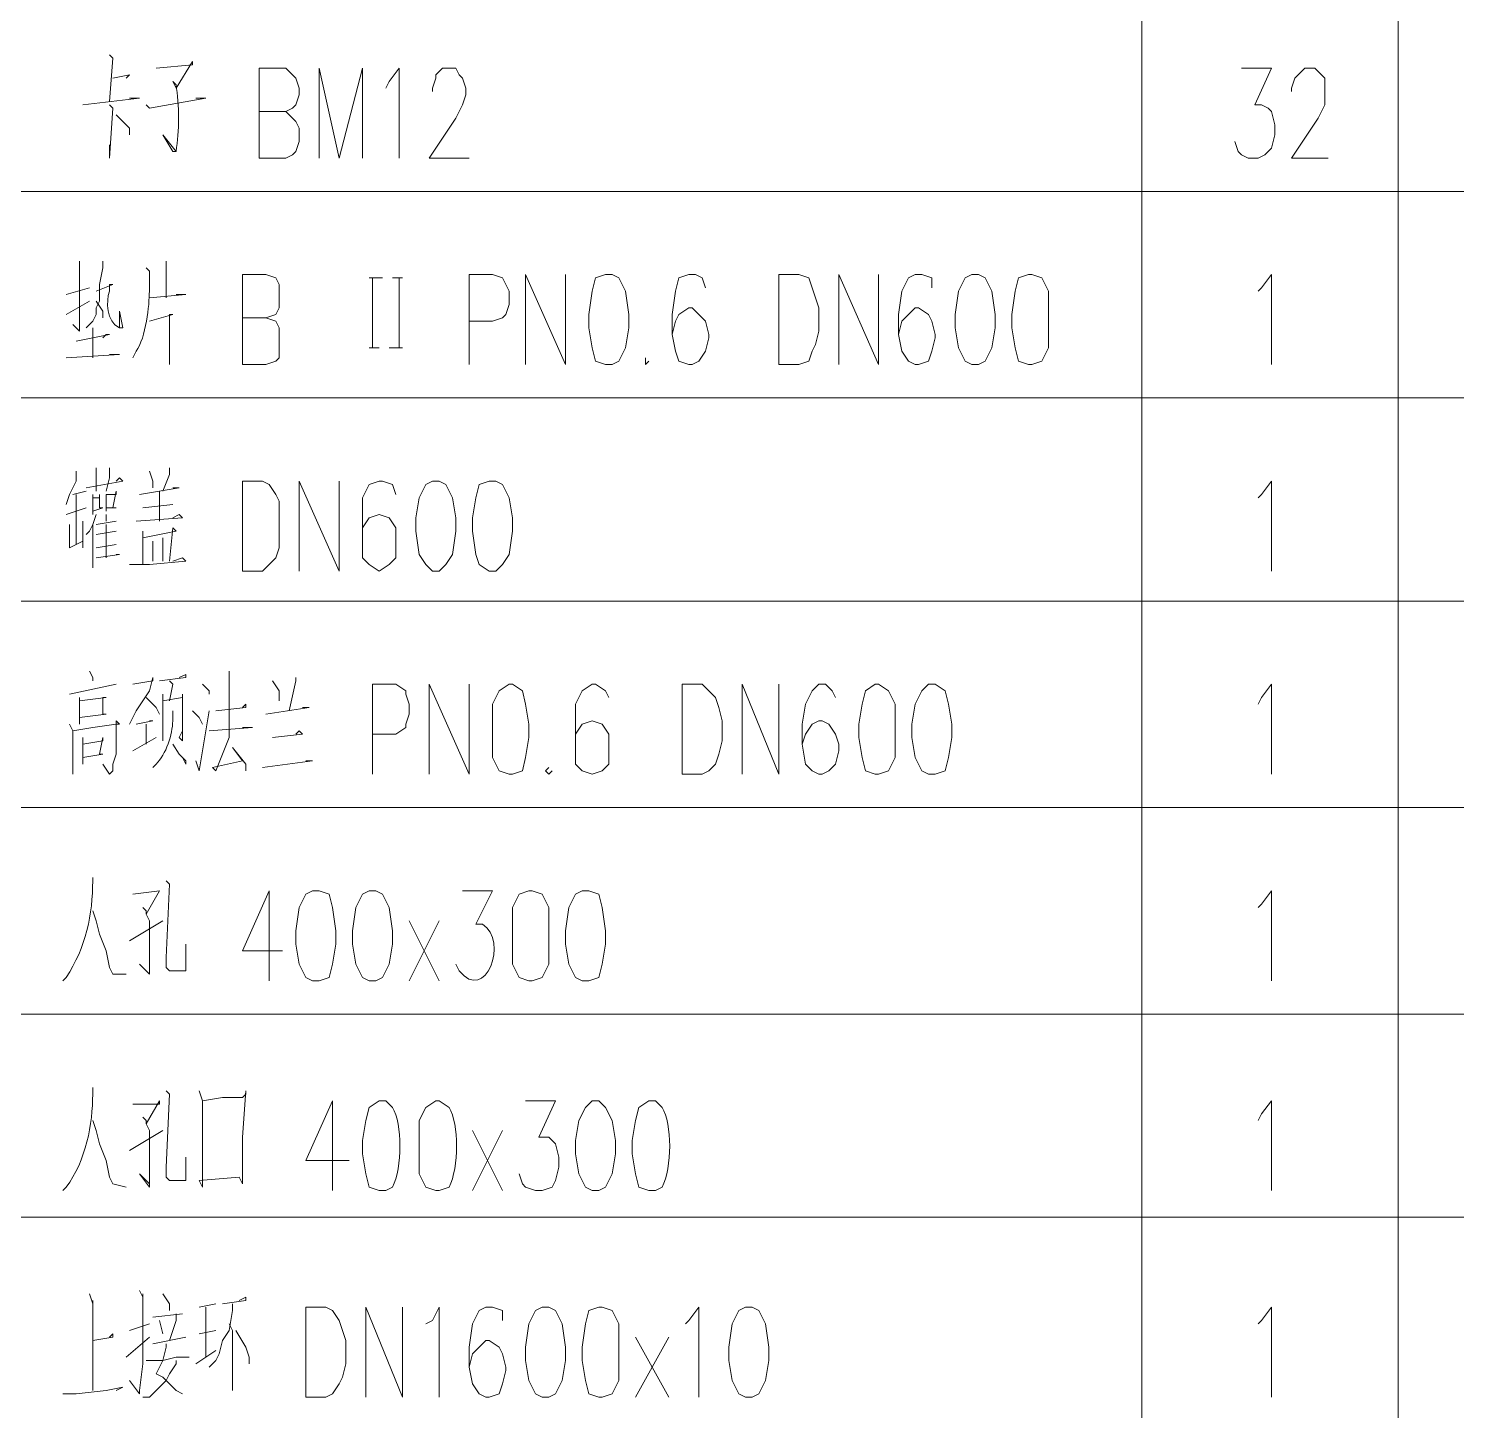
# Model space of a CAD drawing. Header units: millimetres. Extents: x 0 to 819, y 0 to 1152.
# Drawn here: x 641.1 to 718.3, y 153.7 to 228.4 of the extents above; entities that cross this region are included whole.
import ezdxf

# ---------------------------------------------------------------- set-up
doc = ezdxf.new("R2010")
doc.units = ezdxf.units.MM
doc.layers.add('1', color=7, linetype='Continuous')

msp = doc.modelspace()

# ---------------------------------------------------------------- linework, layer by layer
at = {"layer": '1', "color": 0, "lineweight": 9}
for points in [[(701.28, 219.561732), (701.28, 230.721732)], [(715.14, 219.561732), (715.14, 230.721732)], [(645.48, 226.941732), (645.66, 226.761732), (645.66, 226.761732), (645.48, 224.421732)], [(653.58, 221.361732), (653.58, 226.221732), (655.02, 226.221732), (655.38, 225.861732), (655.56, 225.681732), (655.74, 225.141732), (655.74, 224.781732), (655.56, 224.241732), (655.38, 224.061732), (655.02, 223.881732), (653.58, 223.881732)], [(656.82, 221.361732), (656.82, 226.221732), (657.9, 221.361732), (659.16, 226.221732), (659.16, 221.361732)], [(660.42, 225.141732), (660.6, 225.501732), (661.14, 226.221732), (661.14, 221.361732)], [(662.94, 224.961732), (662.94, 225.141732), (663.12, 225.681732), (663.12, 225.861732), (663.48, 226.221732), (664.2, 226.221732), (664.38, 225.861732), (664.56, 225.681732), (664.74, 225.141732), (664.74, 224.781732), (664.56, 224.241732), (664.2, 223.521732), (662.76, 221.361732), (664.92, 221.361732)], [(706.68, 226.221732), (708.3, 226.221732), (707.4, 224.241732), (707.76, 224.241732), (708.12, 224.061732), (708.3, 223.881732), (708.48, 223.161732), (708.48, 222.621732), (708.3, 221.901732), (707.94, 221.541732), (707.58, 221.361732), (707.04, 221.361732), (706.68, 221.541732), (706.5, 221.721732), (706.32, 222.261732)], [(709.38, 224.961732), (709.38, 225.141732), (709.56, 225.681732), (709.74, 225.861732), (710.1, 226.221732), (710.64, 226.221732), (711, 225.861732), (711.18, 225.681732), (711.18, 225.141732), (711.18, 224.781732), (711.18, 224.241732), (710.82, 223.521732), (709.38, 221.361732), (711.36, 221.361732)], [(645.66, 225.681732), (646.56, 225.861732), (646.56, 225.861732), (646.38, 225.681732)], [(644.04, 224.241732), (647.1, 224.601732), (646.92, 224.601732), (646.56, 224.601732)], [(647.46, 224.241732), (647.64, 224.061732), (650.7, 224.601732), (650.52, 224.601732), (650.16, 224.601732)], [(645.48, 224.241732), (645.66, 224.061732), (645.48, 221.361732), (645.48, 222.081732)], [(655.02, 223.881732), (655.38, 223.521732), (655.56, 223.341732), (655.74, 222.981732), (655.74, 222.261732), (655.56, 221.721732), (655.38, 221.541732), (655.02, 221.361732), (653.58, 221.361732)], [(645.84, 223.701732), (646.56, 222.981732), (646.56, 222.801732), (646.56, 222.621732), (646.56, 222.981732)], [(819.18, 219.561732), (569.34, 219.561732)], [(819.18, 219.561732), (569.34, 219.561732)], [(701.28, 208.401732), (701.28, 219.561732)], [(715.14, 208.401732), (715.14, 219.561732)], [(643.86, 215.781732), (643.86, 215.601732), (643.86, 212.361732), (643.86, 212.181732), (643.86, 212.001732), (643.5, 212.361732), (643.86, 212.001732)], [(645.12, 215.781732), (645.12, 215.601732), (645.12, 215.421732), (644.94, 214.521732), (644.94, 213.981732), (644.94, 213.621732), (644.76, 213.261732), (644.76, 212.901732), (644.58, 212.541732), (644.22, 212.181732), (644.22, 212.181732)], [(648.54, 215.781732), (648.54, 215.601732), (648.54, 215.601732), (648.54, 213.801732)], [(652.68, 210.201732), (652.68, 215.061732), (653.94, 215.061732), (654.48, 214.881732), (654.66, 214.521732), (654.66, 214.161732), (654.66, 213.621732), (654.66, 213.261732), (654.48, 212.901732), (653.94, 212.721732), (652.68, 212.721732)], [(659.52, 214.881732), (660.24, 214.881732)], [(659.7, 214.881732), (659.7, 211.101732)], [(660.78, 214.881732), (661.32, 214.881732)], [(661.14, 214.881732), (661.14, 211.101732)], [(664.92, 210.201732), (664.92, 215.061732), (666.18, 215.061732), (666.72, 214.881732), (666.9, 214.521732), (667.08, 214.161732), (667.08, 213.441732), (666.9, 212.901732), (666.72, 212.721732), (666.18, 212.541732), (664.92, 212.541732)], [(667.98, 210.201732), (667.98, 215.061732), (670.14, 210.201732), (670.14, 215.061732)], [(672.3, 215.061732), (671.76, 214.881732), (671.58, 214.161732), (671.4, 212.901732), (671.4, 212.181732), (671.58, 211.101732), (671.76, 210.381732), (672.3, 210.201732), (672.66, 210.201732), (673.02, 210.381732), (673.38, 211.101732), (673.56, 212.181732), (673.56, 212.901732), (673.38, 214.161732), (673.02, 214.881732), (672.66, 215.061732), (672.3, 215.061732)], [(677.7, 214.341732), (677.52, 214.881732), (677.16, 215.061732), (676.8, 215.061732), (676.26, 214.881732), (676.08, 214.161732), (675.9, 212.901732), (675.9, 211.821732), (676.08, 210.921732), (676.26, 210.381732), (676.8, 210.201732), (676.98, 210.201732), (677.34, 210.381732), (677.7, 210.921732), (677.88, 211.641732), (677.88, 211.821732), (677.7, 212.541732), (677.34, 212.901732), (676.98, 213.261732), (676.8, 213.261732), (676.26, 212.901732), (676.08, 212.541732), (675.9, 211.821732)], [(681.66, 210.201732), (681.66, 215.061732), (682.74, 215.061732), (683.28, 214.881732), (683.46, 214.341732), (683.64, 213.801732), (683.82, 213.261732), (683.82, 212.001732), (683.64, 211.281732), (683.46, 210.921732), (683.28, 210.381732), (682.74, 210.201732), (681.66, 210.201732)], [(684.9, 210.201732), (684.9, 215.061732), (687.06, 210.201732), (687.06, 215.061732)], [(689.94, 214.341732), (689.94, 214.881732), (689.4, 215.061732), (689.04, 215.061732), (688.68, 214.881732), (688.32, 214.161732), (688.14, 212.901732), (688.14, 211.821732), (688.32, 210.921732), (688.68, 210.381732), (689.04, 210.201732), (689.22, 210.201732), (689.76, 210.381732), (689.94, 210.921732), (690.12, 211.641732), (690.12, 211.821732), (689.94, 212.541732), (689.76, 212.901732), (689.22, 213.261732), (689.04, 213.261732), (688.68, 212.901732), (688.32, 212.541732), (688.14, 211.821732)], [(692.1, 215.061732), (691.74, 214.881732), (691.38, 214.161732), (691.2, 212.901732), (691.2, 212.181732), (691.38, 211.101732), (691.74, 210.381732), (692.1, 210.201732), (692.46, 210.201732), (692.82, 210.381732), (693.18, 211.101732), (693.36, 212.181732), (693.36, 212.901732), (693.18, 214.161732), (692.82, 214.881732), (692.46, 215.061732), (692.1, 215.061732)], [(695.16, 215.061732), (694.62, 214.881732), (694.44, 214.161732), (694.26, 212.901732), (694.26, 212.181732), (694.44, 211.101732), (694.62, 210.381732), (695.16, 210.201732), (695.34, 210.201732), (695.88, 210.381732), (696.24, 211.101732), (696.24, 212.181732), (696.24, 212.901732), (696.24, 214.161732), (695.88, 214.881732), (695.34, 215.061732), (695.16, 215.061732)], [(707.58, 214.161732), (707.76, 214.341732), (708.3, 215.061732), (708.3, 210.201732)], [(643.14, 213.981732), (644.4, 214.341732)], [(647.64, 213.801732), (649.62, 213.981732), (649.44, 213.981732), (649.08, 213.981732)], [(643.14, 212.901732), (644.4, 213.621732)], [(644.76, 213.621732), (645.12, 213.081732), (645.12, 212.721732)], [(647.64, 212.541732), (648.9, 212.901732), (648.72, 212.901732), (648.72, 210.201732), (648.72, 210.561732), (648.72, 210.921732)], [(653.94, 212.721732), (654.48, 212.541732), (654.66, 212.181732), (654.66, 211.821732), (654.66, 211.101732), (654.66, 210.561732), (654.48, 210.381732), (653.94, 210.201732), (652.68, 210.201732)], [(643.68, 211.461732), (645.48, 211.821732), (645.3, 211.821732), (645.12, 211.641732)], [(644.58, 212.181732), (644.58, 210.561732)], [(643.14, 210.561732), (646.02, 210.741732), (645.84, 210.741732), (645.48, 210.741732)], [(659.52, 211.101732), (660.06, 211.101732)], [(660.6, 211.101732), (661.32, 211.101732)], [(674.46, 210.561732), (674.46, 210.381732), (674.46, 210.201732), (674.64, 210.381732)], [(819.18, 208.401732), (569.34, 208.401732)], [(819.18, 208.401732), (569.34, 208.401732)], [(701.28, 197.421732), (701.28, 208.401732)], [(715.14, 197.421732), (715.14, 208.401732)], [(644.76, 204.621732), (644.76, 203.361732)], [(645.48, 204.621732), (645.48, 204.081732), (645.3, 203.361732)], [(648.72, 204.621732), (648.72, 204.261732), (648.36, 203.361732)], [(643.68, 204.441732), (643.68, 203.901732), (643.32, 203.181732), (643.14, 202.641732)], [(644.22, 203.541732), (646.2, 203.901732), (646.02, 204.081732), (645.84, 203.901732)], [(647.64, 204.441732), (647.82, 203.901732), (647.82, 203.541732)], [(652.68, 199.041732), (652.68, 203.901732), (653.76, 203.901732), (654.12, 203.721732), (654.48, 203.181732), (654.66, 202.821732), (654.66, 202.101732), (654.66, 201.021732), (654.66, 200.301732), (654.48, 199.761732), (654.12, 199.401732), (653.76, 199.041732), (652.68, 199.041732)], [(655.74, 199.041732), (655.74, 203.901732), (657.9, 199.041732), (657.9, 203.901732)], [(660.96, 203.181732), (660.78, 203.721732), (660.24, 203.901732), (660.06, 203.901732), (659.52, 203.721732), (659.16, 203.001732), (659.16, 201.921732), (659.16, 200.661732), (659.16, 199.761732), (659.52, 199.401732), (660.06, 199.041732), (660.06, 199.041732), (660.6, 199.401732), (660.96, 199.761732), (660.96, 200.481732), (660.96, 200.661732), (660.96, 201.381732), (660.6, 201.921732), (660.06, 202.101732), (660.06, 202.101732), (659.52, 201.921732), (659.16, 201.381732), (659.16, 200.661732)], [(662.94, 203.901732), (662.58, 203.721732), (662.22, 203.001732), (662.04, 201.921732), (662.04, 201.201732), (662.22, 199.941732), (662.58, 199.401732), (662.94, 199.041732), (663.3, 199.041732), (663.66, 199.401732), (664.02, 199.941732), (664.2, 201.201732), (664.2, 201.921732), (664.02, 203.001732), (663.66, 203.721732), (663.3, 203.901732), (662.94, 203.901732)], [(666, 203.901732), (665.46, 203.721732), (665.28, 203.001732), (665.1, 201.921732), (665.1, 201.201732), (665.28, 199.941732), (665.46, 199.401732), (666, 199.041732), (666.36, 199.041732), (666.72, 199.401732), (667.08, 199.941732), (667.26, 201.201732), (667.26, 201.921732), (667.08, 203.001732), (666.72, 203.721732), (666.36, 203.901732), (666, 203.901732)], [(707.58, 203.001732), (707.76, 203.181732), (708.3, 203.901732), (708.3, 199.041732)], [(643.5, 203.181732), (644.22, 203.361732)], [(643.68, 203.181732), (643.68, 200.481732)], [(644.58, 203.181732), (644.58, 202.821732), (644.58, 202.101732), (644.58, 202.281732), (645.12, 202.461732), (644.94, 202.461732), (644.94, 203.181732), (644.94, 203.001732), (644.58, 203.001732)], [(645.3, 203.181732), (645.3, 202.281732), (645.3, 202.461732), (645.84, 202.461732), (645.66, 202.461732), (645.84, 203.361732), (645.84, 203.181732), (645.3, 203.181732)], [(647.1, 203.181732), (649.26, 203.541732), (649.08, 203.541732), (648.9, 203.541732)], [(648.18, 203.361732), (648.18, 201.741732)], [(644.22, 202.461732), (643.14, 202.101732)], [(648.9, 202.641732), (647.28, 202.461732)], [(643.32, 201.561732), (643.32, 200.301732), (643.32, 200.301732), (644.04, 200.661732), (644.04, 200.301732), (644.04, 201.201732), (644.04, 201.741732)], [(644.76, 202.101732), (644.58, 201.561732), (644.4, 201.201732), (644.22, 201.021732)], [(644.58, 201.561732), (644.58, 199.221732), (644.58, 199.401732), (644.58, 199.941732)], [(644.76, 201.561732), (645.84, 201.741732)], [(645.3, 202.101732), (645.3, 201.921732), (645.3, 201.741732)], [(645.3, 201.561732), (645.3, 199.761732)], [(646.92, 201.741732), (649.44, 201.921732), (649.26, 202.101732), (648.9, 201.921732)], [(644.76, 201.021732), (645.84, 201.201732)], [(647.28, 200.841732), (649.08, 201.201732), (648.9, 201.381732), (648.72, 199.581732)], [(647.28, 201.201732), (647.28, 200.841732), (647.28, 199.401732)], [(648.36, 200.841732), (648.36, 199.581732)], [(645.84, 200.481732), (644.76, 200.301732)], [(644.76, 199.761732), (646.02, 199.941732), (646.02, 199.941732), (645.84, 199.941732)], [(647.82, 200.661732), (647.82, 199.581732)], [(646.56, 199.401732), (646.74, 199.401732), (647.46, 199.401732), (647.64, 199.401732), (649.62, 199.581732), (649.44, 199.761732), (648.9, 199.581732)], [(819.18, 197.421732), (569.34, 197.421732)], [(819.18, 197.421732), (569.34, 197.421732)], [(701.28, 186.261732), (701.28, 197.421732)], [(715.14, 186.261732), (715.14, 197.421732)], [(644.4, 193.641732), (644.58, 193.281732), (644.58, 193.101732)], [(646.74, 192.921732), (647.82, 193.101732), (647.82, 193.281732), (647.64, 192.561732), (647.28, 192.021732), (646.92, 191.481732), (646.74, 191.121732), (646.56, 190.761732)], [(648.18, 193.101732), (649.62, 193.281732), (649.62, 193.461732), (649.26, 193.281732)], [(648.72, 193.101732), (648.9, 192.921732), (648.72, 192.021732)], [(651.96, 193.641732), (651.96, 193.101732), (651.96, 190.401732), (651.96, 190.041732), (651.24, 188.241732), (651.06, 188.421732), (652.68, 188.781732), (652.14, 189.501732), (652.86, 188.601732), (652.86, 188.241732)], [(654.3, 193.101732), (654.66, 192.561732), (654.66, 192.381732), (654.66, 192.021732)], [(655.56, 193.281732), (655.56, 193.101732), (655.2, 191.481732)], [(643.32, 192.381732), (645.84, 192.921732)], [(643.86, 192.201732), (643.86, 191.841732), (643.86, 190.761732), (643.86, 191.121732), (645.3, 191.301732), (645.12, 191.301732), (645.12, 192.201732), (645.3, 192.201732), (643.86, 192.021732)], [(647.46, 192.201732), (647.82, 191.841732), (648, 191.661732), (648.18, 191.301732), (648, 191.661732)], [(648.36, 192.381732), (648.36, 192.021732), (648.36, 189.861732), (648.36, 190.221732), (648.36, 190.581732)], [(648.36, 192.021732), (649.44, 192.201732), (649.44, 192.381732), (649.44, 192.021732), (649.44, 190.581732), (649.44, 189.861732), (649.26, 190.041732), (649.44, 190.401732)], [(650.52, 192.921732), (650.88, 192.561732), (650.88, 192.381732)], [(659.7, 188.061732), (659.7, 192.921732), (660.96, 192.921732), (661.5, 192.561732), (661.5, 192.381732), (661.68, 191.841732), (661.68, 191.301732), (661.5, 190.761732), (661.5, 190.581732), (660.96, 190.221732), (659.7, 190.221732)], [(662.76, 188.061732), (662.76, 192.921732), (664.92, 188.061732), (664.92, 192.921732)], [(667.08, 192.921732), (666.54, 192.561732), (666.18, 191.841732), (666.18, 190.761732), (666.18, 190.041732), (666.18, 188.961732), (666.54, 188.241732), (667.08, 188.061732), (667.26, 188.061732), (667.8, 188.241732), (667.98, 188.961732), (668.16, 190.041732), (668.16, 190.761732), (667.98, 191.841732), (667.8, 192.561732), (667.26, 192.921732), (667.08, 192.921732)], [(672.48, 192.201732), (672.3, 192.561732), (671.76, 192.921732), (671.58, 192.921732), (671.04, 192.561732), (670.68, 191.841732), (670.68, 190.761732), (670.68, 189.681732), (670.68, 188.601732), (671.04, 188.241732), (671.58, 188.061732), (671.58, 188.061732), (672.12, 188.241732), (672.48, 188.601732), (672.48, 189.321732), (672.48, 189.681732), (672.48, 190.221732), (672.12, 190.761732), (671.58, 190.941732), (671.58, 190.941732), (671.04, 190.761732), (670.68, 190.221732), (670.68, 189.681732)], [(676.44, 188.061732), (676.44, 192.921732), (677.52, 192.921732), (677.88, 192.561732), (678.24, 192.201732), (678.42, 191.661732), (678.6, 190.941732), (678.6, 189.861732), (678.42, 189.141732), (678.24, 188.601732), (677.88, 188.241732), (677.52, 188.061732), (676.44, 188.061732)], [(679.68, 188.061732), (679.68, 192.921732), (681.66, 188.061732), (681.66, 192.921732)], [(684.72, 192.201732), (684.54, 192.561732), (684.18, 192.921732), (683.82, 192.921732), (683.46, 192.561732), (683.1, 191.841732), (682.92, 190.761732), (682.92, 189.681732), (683.1, 188.601732), (683.46, 188.241732), (683.82, 188.061732), (684, 188.061732), (684.36, 188.241732), (684.72, 188.601732), (684.9, 189.321732), (684.9, 189.681732), (684.72, 190.221732), (684.36, 190.761732), (684, 190.941732), (683.82, 190.941732), (683.46, 190.761732), (683.1, 190.221732), (682.92, 189.681732)], [(686.88, 192.921732), (686.34, 192.561732), (686.16, 191.841732), (685.98, 190.761732), (685.98, 190.041732), (686.16, 188.961732), (686.34, 188.241732), (686.88, 188.061732), (687.06, 188.061732), (687.6, 188.241732), (687.96, 188.961732), (687.96, 190.041732), (687.96, 190.761732), (687.96, 191.841732), (687.6, 192.561732), (687.06, 192.921732), (686.88, 192.921732)], [(689.76, 192.921732), (689.4, 192.561732), (689.04, 191.841732), (688.86, 190.761732), (688.86, 190.041732), (689.04, 188.961732), (689.4, 188.241732), (689.76, 188.061732), (690.12, 188.061732), (690.66, 188.241732), (690.84, 188.961732), (691.02, 190.041732), (691.02, 190.761732), (690.84, 191.841732), (690.66, 192.561732), (690.12, 192.921732), (689.76, 192.921732)], [(707.58, 191.841732), (707.76, 192.201732), (708.3, 192.921732), (708.3, 188.061732)], [(649.98, 191.481732), (650.34, 191.121732), (650.52, 190.761732)], [(650.16, 188.781732), (650.34, 188.241732), (650.88, 191.481732)], [(651.24, 191.481732), (652.86, 191.661732), (652.86, 191.841732), (652.68, 191.661732)], [(653.94, 191.301732), (656.28, 191.661732), (656.1, 191.661732), (655.92, 191.661732)], [(643.5, 188.421732), (643.5, 188.241732), (643.5, 188.061732), (643.5, 189.861732), (643.5, 190.401732), (643.32, 190.761732)], [(643.5, 190.401732), (644.58, 190.581732), (645.84, 190.761732), (645.84, 190.941732), (646.02, 190.761732), (645.84, 190.761732), (645.84, 189.141732), (645.66, 188.601732), (645.66, 188.241732), (645.48, 188.061732), (645.12, 188.601732)], [(646.92, 190.761732), (647.82, 190.941732), (647.82, 190.941732), (647.64, 190.941732)], [(647.46, 190.761732), (647.46, 189.681732)], [(644.04, 190.041732), (644.04, 189.681732), (644.04, 188.601732), (644.04, 188.961732), (645.12, 189.141732), (644.94, 189.141732), (645.12, 190.041732), (645.12, 190.041732), (645.12, 189.861732), (644.04, 189.681732)], [(646.74, 189.321732), (648, 190.041732)], [(650.88, 190.401732), (653.22, 190.581732), (653.04, 190.581732), (652.68, 190.581732)], [(654.3, 190.041732), (655.92, 190.221732), (655.74, 190.401732), (655.56, 190.221732)], [(648.9, 189.681732), (649.26, 189.141732), (649.44, 188.961732), (649.62, 188.781732), (649.62, 188.601732), (649.44, 188.961732)], [(653.76, 188.421732), (656.46, 188.781732), (656.28, 188.781732), (656.1, 188.781732)], [(669.24, 188.421732), (669.06, 188.241732), (669.24, 188.061732), (669.42, 188.241732)], [(819.18, 186.261732), (569.34, 186.261732)], [(819.18, 186.261732), (569.34, 186.261732)], [(701.28, 175.101732), (701.28, 186.261732)], [(715.14, 175.101732), (715.14, 186.261732)], [(648.54, 182.301732), (648.72, 182.121732), (648.72, 182.121732), (648.54, 178.161732), (648.54, 177.621732), (648.72, 177.441732), (649.62, 177.441732), (649.62, 177.621732), (649.62, 178.881732), (649.62, 177.441732)], [(646.74, 181.581732), (648.18, 181.761732), (648.18, 181.761732), (647.46, 180.501732), (647.46, 180.681732), (647.28, 180.861732)], [(654.12, 181.761732), (652.68, 178.521732), (654.84, 178.521732)], [(654.12, 181.761732), (654.12, 176.901732)], [(656.46, 181.761732), (656.1, 181.581732), (655.74, 180.861732), (655.56, 179.601732), (655.56, 178.881732), (655.74, 177.801732), (656.1, 177.081732), (656.46, 176.901732), (656.82, 176.901732), (657.36, 177.081732), (657.54, 177.801732), (657.72, 178.881732), (657.72, 179.601732), (657.54, 180.861732), (657.36, 181.581732), (656.82, 181.761732), (656.46, 181.761732)], [(659.52, 181.761732), (659.16, 181.581732), (658.8, 180.861732), (658.62, 179.601732), (658.62, 178.881732), (658.8, 177.801732), (659.16, 177.081732), (659.52, 176.901732), (659.88, 176.901732), (660.24, 177.081732), (660.6, 177.801732), (660.78, 178.881732), (660.78, 179.601732), (660.6, 180.861732), (660.24, 181.581732), (659.88, 181.761732), (659.52, 181.761732)], [(668.16, 181.761732), (667.62, 181.581732), (667.26, 180.861732), (667.26, 179.601732), (667.26, 178.881732), (667.26, 177.801732), (667.62, 177.081732), (668.16, 176.901732), (668.34, 176.901732), (668.88, 177.081732), (669.24, 177.801732), (669.24, 178.881732), (669.24, 179.601732), (669.24, 180.861732), (668.88, 181.581732), (668.34, 181.761732), (668.16, 181.761732)], [(671.04, 181.761732), (670.68, 181.581732), (670.32, 180.861732), (670.14, 179.601732), (670.14, 178.881732), (670.32, 177.801732), (670.68, 177.081732), (671.04, 176.901732), (671.4, 176.901732), (671.94, 177.081732), (672.12, 177.801732), (672.3, 178.881732), (672.3, 179.601732), (672.12, 180.861732), (671.94, 181.581732), (671.4, 181.761732), (671.04, 181.761732)], [(707.58, 180.861732), (707.76, 181.041732), (708.3, 181.761732), (708.3, 176.901732)], [(644.58, 180.681732), (644.76, 180.141732), (644.94, 179.421732), (645.3, 178.521732), (645.48, 177.621732), (645.66, 177.261732), (646.38, 177.261732), (645.66, 177.261732), (645.48, 177.621732)], [(646.56, 179.061732), (648.36, 180.141732)], [(647.46, 180.501732), (647.64, 180.141732), (647.64, 179.781732), (647.64, 178.161732), (647.64, 177.801732), (647.64, 177.441732), (647.64, 177.261732), (647.64, 177.261732), (647.1, 177.801732), (647.64, 177.261732)], [(661.68, 176.901732), (663.3, 180.141732)], [(663.3, 176.901732), (661.68, 180.141732)], [(819.18, 175.101732), (569.34, 175.101732)], [(819.18, 175.101732), (569.34, 175.101732)], [(701.28, 164.121732), (701.28, 175.101732)], [(715.14, 164.121732), (715.14, 175.101732)], [(648.54, 170.961732), (648.72, 170.781732), (648.72, 170.781732), (648.54, 166.821732), (648.54, 166.281732), (648.72, 166.101732), (648.9, 166.101732), (649.44, 166.101732), (649.62, 166.101732), (649.62, 166.101732), (649.62, 167.361732), (649.62, 166.101732)], [(650.34, 170.961732), (650.52, 170.421732), (650.52, 165.741732), (650.34, 166.101732), (652.5, 166.281732), (652.5, 166.281732), (652.68, 165.921732), (652.68, 166.641732), (652.68, 167.361732), (652.68, 168.441732), (652.86, 170.961732), (652.86, 170.781732), (652.68, 170.601732), (651.6, 170.601732), (651.6, 170.601732), (650.52, 170.421732)], [(646.74, 170.241732), (648.18, 170.241732), (648.18, 170.421732), (647.46, 169.161732), (647.46, 169.341732), (647.28, 169.521732)], [(657.54, 170.421732), (656.1, 167.181732), (658.44, 167.181732)], [(657.54, 170.421732), (657.54, 165.561732)], [(667.98, 170.421732), (669.6, 170.421732), (668.7, 168.441732), (669.24, 168.441732), (669.42, 168.261732), (669.6, 168.081732), (669.78, 167.361732), (669.78, 166.821732), (669.6, 166.101732), (669.42, 165.741732), (668.88, 165.561732), (668.52, 165.561732), (667.98, 165.741732), (667.8, 165.921732), (667.62, 166.461732)], [(671.58, 170.421732), (671.22, 170.061732), (670.86, 169.341732), (670.68, 168.261732), (670.68, 167.541732), (670.86, 166.461732), (671.22, 165.741732), (671.58, 165.561732), (671.94, 165.561732), (672.3, 165.741732), (672.66, 166.461732), (672.84, 167.541732), (672.84, 168.261732), (672.66, 169.341732), (672.3, 170.061732), (671.94, 170.421732), (671.58, 170.421732)], [(707.58, 169.341732), (707.76, 169.701732), (708.3, 170.421732), (708.3, 165.561732)], [(644.58, 169.341732), (644.76, 168.801732), (644.94, 168.081732), (645.3, 167.181732), (645.48, 166.281732), (645.66, 165.921732), (646.38, 165.741732), (645.66, 165.921732), (645.48, 166.281732)], [(647.46, 169.161732), (647.64, 168.801732), (647.64, 168.441732), (647.64, 166.821732), (647.64, 166.461732), (647.64, 166.101732), (647.64, 165.921732), (647.64, 165.741732), (647.1, 166.461732), (647.64, 165.921732)], [(646.56, 167.721732), (648.36, 168.801732)], [(665.1, 165.561732), (666.72, 168.801732)], [(666.72, 165.561732), (665.1, 168.801732)], [(819.18, 164.121732), (569.34, 164.121732)], [(819.18, 164.121732), (569.34, 164.121732)], [(701.28, 152.961732), (701.28, 164.121732)], [(715.14, 152.961732), (715.14, 164.121732)], [(644.4, 159.981732), (644.58, 159.441732), (644.58, 159.621732), (644.58, 158.721732), (644.58, 154.761732)], [(647.1, 160.161732), (647.28, 159.801732), (647.28, 159.981732), (647.28, 156.201732), (647.1, 154.761732), (647.1, 154.581732), (646.56, 155.301732), (647.1, 154.581732)], [(648.36, 159.981732), (648.72, 159.441732), (648.72, 159.081732)], [(651.6, 159.441732), (652.86, 159.621732), (652.86, 159.801732), (652.5, 159.621732)], [(650.34, 159.261732), (651.24, 159.441732)], [(650.7, 159.261732), (650.7, 156.561732)], [(652.14, 159.441732), (652.14, 159.081732), (651.96, 158.001732), (651.6, 157.461732), (651.42, 156.741732), (651.24, 156.381732), (650.88, 156.021732)], [(656.1, 154.401732), (656.1, 159.261732), (657.18, 159.261732), (657.54, 159.081732), (657.9, 158.541732), (658.08, 158.001732), (658.26, 157.461732), (658.26, 156.201732), (658.08, 155.481732), (657.9, 155.121732), (657.54, 154.581732), (657.18, 154.401732), (656.1, 154.401732)], [(659.34, 154.401732), (659.34, 159.261732), (661.32, 154.401732), (661.32, 159.261732)], [(662.58, 158.361732), (662.94, 158.541732), (663.3, 159.261732), (663.3, 154.401732)], [(666.72, 158.541732), (666.72, 159.081732), (666.18, 159.261732), (665.82, 159.261732), (665.46, 159.081732), (665.1, 158.361732), (664.92, 157.101732), (664.92, 156.021732), (665.1, 155.121732), (665.46, 154.581732), (665.82, 154.401732), (666, 154.401732), (666.54, 154.581732), (666.72, 155.121732), (666.9, 155.841732), (666.9, 156.021732), (666.72, 156.741732), (666.54, 157.101732), (666, 157.461732), (665.82, 157.461732), (665.46, 157.101732), (665.1, 156.741732), (664.92, 156.021732)], [(668.88, 159.261732), (668.52, 159.081732), (668.16, 158.361732), (667.98, 157.101732), (667.98, 156.381732), (668.16, 155.301732), (668.52, 154.581732), (668.88, 154.401732), (669.24, 154.401732), (669.6, 154.581732), (669.96, 155.301732), (670.14, 156.381732), (670.14, 157.101732), (669.96, 158.361732), (669.6, 159.081732), (669.24, 159.261732), (668.88, 159.261732)], [(671.94, 159.261732), (671.4, 159.081732), (671.22, 158.361732), (671.04, 157.101732), (671.04, 156.381732), (671.22, 155.301732), (671.4, 154.581732), (671.94, 154.401732), (672.12, 154.401732), (672.66, 154.581732), (673.02, 155.301732), (673.02, 156.381732), (673.02, 157.101732), (673.02, 158.361732), (672.66, 159.081732), (672.12, 159.261732), (671.94, 159.261732)], [(676.62, 158.361732), (676.8, 158.541732), (677.34, 159.261732), (677.34, 154.401732)], [(679.86, 159.261732), (679.5, 159.081732), (679.14, 158.361732), (678.96, 157.101732), (678.96, 156.381732), (679.14, 155.301732), (679.5, 154.581732), (679.86, 154.401732), (680.22, 154.401732), (680.58, 154.581732), (680.94, 155.301732), (681.12, 156.381732), (681.12, 157.101732), (680.94, 158.361732), (680.58, 159.081732), (680.22, 159.261732), (679.86, 159.261732)], [(707.58, 158.361732), (707.76, 158.541732), (708.3, 159.261732), (708.3, 154.401732)], [(646.56, 158.001732), (647.64, 158.361732)], [(647.82, 158.721732), (649.44, 158.901732)], [(648.18, 158.541732), (648.36, 157.821732)], [(649.08, 158.901732), (649.08, 158.541732), (648.72, 157.461732)], [(651.96, 158.361732), (652.14, 158.001732), (652.14, 154.761732), (652.14, 155.661732)], [(644.58, 157.461732), (645.66, 157.641732), (645.66, 157.821732), (645.48, 157.641732)], [(646.38, 156.561732), (647.64, 157.641732)], [(647.82, 157.281732), (649.62, 157.641732)], [(651.24, 158.001732), (650.34, 157.821732)], [(652.32, 158.001732), (652.86, 157.101732), (653.04, 156.561732), (653.04, 156.201732)], [(673.92, 154.401732), (675.72, 157.641732)], [(675.72, 154.401732), (673.92, 157.641732)], [(648.54, 157.281732), (648.54, 157.101732), (648.36, 156.381732), (648, 155.661732), (648.36, 155.481732), (648.72, 155.121732), (649.08, 154.761732), (649.44, 154.581732)], [(650.16, 156.201732), (651.24, 156.921732)], [(649.08, 156.381732), (649.08, 156.201732), (648.72, 155.661732), (648.54, 155.301732), (648.18, 154.941732), (647.82, 154.581732), (647.64, 154.401732), (647.28, 154.401732)], [(647.46, 156.381732), (648.36, 156.381732), (649.08, 156.561732), (649.8, 156.561732), (649.62, 156.561732), (649.44, 156.561732)], [(642.96, 154.581732), (643.68, 154.581732), (645.3, 154.761732), (646.2, 154.941732), (646.2, 154.941732), (645.84, 154.761732)]]:
    msp.add_lwpolyline(points, dxfattribs=at)
for points, knots in [([(648, 226.221732), (648, 226.221732), (649.98, 226.401732), (649.98, 226.401732), (649.98, 226.401732), (649.98, 226.581732), (649.98, 226.581732), (649.98, 226.581732), (649.08, 225.141732), (649.08, 225.141732), (649.08, 225.141732), (648.9, 225.501732), (648.9, 225.501732), (648.9, 225.501732), (649.08, 225.321732), (649.08, 225.321732), (649.26, 224.241732), (649.26, 222.801732), (649.08, 221.721732), (649.08, 221.721732), (648.9, 221.721732), (648.9, 221.721732), (648.9, 221.721732), (648.36, 222.621732), (648.36, 222.621732), (648.36, 222.621732), (649.08, 221.721732), (649.08, 221.721732), (649.08, 221.721732), (649.08, 221.721732), (649.08, 221.721732)], [0, 0, 0, 0, 1, 1, 1, 2, 2, 2, 3, 3, 3, 4, 4, 4, 5, 5, 5, 6, 6, 6, 7, 7, 7, 8, 8, 8, 9, 9, 9, 10, 10, 10, 10]), ([(647.46, 215.421732), (647.46, 215.421732), (647.64, 215.241732), (647.64, 215.241732), (647.64, 215.241732), (647.64, 215.241732), (647.64, 215.241732), (647.64, 215.241732), (647.64, 214.161732), (647.64, 214.161732), (647.64, 213.441732), (647.46, 211.641732), (646.92, 210.921732), (646.92, 210.921732), (646.74, 210.561732), (646.74, 210.561732)], [0, 0, 0, 0, 1, 1, 1, 2, 2, 2, 3, 3, 3, 4, 4, 4, 5, 5, 5, 5]), ([(644.76, 214.161732), (644.76, 214.161732), (645.66, 214.521732), (645.66, 214.521732), (645.66, 214.521732), (645.48, 214.521732), (645.48, 214.521732), (645.48, 214.521732), (645.48, 214.161732), (645.48, 214.161732), (645.3, 213.621732), (645.3, 212.541732), (646.02, 212.181732), (646.02, 212.181732), (646.2, 212.181732), (646.2, 212.181732), (646.2, 212.181732), (646.02, 213.081732), (646.02, 213.081732), (646.02, 213.081732), (646.02, 212.181732), (646.02, 212.181732)], [0, 0, 0, 0, 1, 1, 1, 2, 2, 2, 3, 3, 3, 4, 4, 4, 5, 5, 5, 6, 6, 6, 7, 7, 7, 7]), ([(648.9, 191.481732), (648.9, 191.481732), (648.9, 190.941732), (648.9, 190.941732), (648.9, 190.221732), (648.54, 189.141732), (648, 188.601732), (648, 188.601732), (647.82, 188.421732), (647.82, 188.421732)], [0, 0, 0, 0, 1, 1, 1, 2, 2, 2, 3, 3, 3, 3]), ([(644.58, 182.481732), (644.58, 182.481732), (644.58, 182.301732), (644.58, 182.301732), (644.58, 180.501732), (644.22, 178.701732), (643.14, 177.081732), (643.14, 177.081732), (642.96, 176.901732), (642.96, 176.901732)], [0, 0, 0, 0, 1, 1, 1, 2, 2, 2, 3, 3, 3, 3]), ([(664.56, 181.761732), (664.56, 181.761732), (666.18, 181.761732), (666.18, 181.761732), (666.18, 181.761732), (665.28, 179.961732), (665.28, 179.961732), (665.28, 179.961732), (665.64, 179.961732), (665.64, 179.961732), (667.08, 179.061732), (665.82, 175.641732), (664.38, 177.441732), (664.38, 177.441732), (664.2, 177.801732), (664.2, 177.801732)], [0, 0, 0, 0, 1, 1, 1, 2, 2, 2, 3, 3, 3, 4, 4, 4, 5, 5, 5, 5]), ([(644.58, 171.141732), (644.58, 171.141732), (644.58, 170.781732), (644.58, 170.781732), (644.58, 169.161732), (644.22, 167.181732), (643.14, 165.741732), (643.14, 165.741732), (642.96, 165.561732), (642.96, 165.561732)], [0, 0, 0, 0, 1, 1, 1, 2, 2, 2, 3, 3, 3, 3]), ([(660.06, 170.421732), (660.06, 170.421732), (659.52, 170.061732), (659.52, 170.061732), (659.52, 170.061732), (659.34, 169.341732), (659.34, 169.341732), (659.34, 169.341732), (659.16, 168.261732), (659.16, 168.261732), (659.16, 168.261732), (659.16, 167.541732), (659.16, 167.541732), (659.16, 167.541732), (659.34, 166.461732), (659.34, 166.461732), (659.34, 166.461732), (659.52, 165.741732), (659.52, 165.741732), (659.52, 165.741732), (660.06, 165.561732), (660.06, 165.561732), (660.06, 165.561732), (660.42, 165.561732), (660.42, 165.561732), (660.42, 165.561732), (660.78, 165.741732), (660.78, 165.741732), (661.32, 166.821732), (661.32, 169.161732), (660.78, 170.061732), (660.78, 170.061732), (660.42, 170.421732), (660.42, 170.421732), (660.42, 170.421732), (660.06, 170.421732), (660.06, 170.421732)], [0, 0, 0, 0, 1, 1, 1, 2, 2, 2, 3, 3, 3, 4, 4, 4, 5, 5, 5, 6, 6, 6, 7, 7, 7, 8, 8, 8, 9, 9, 9, 10, 10, 10, 11, 11, 11, 12, 12, 12, 12]), ([(663.12, 170.421732), (663.12, 170.421732), (662.58, 170.061732), (662.58, 170.061732), (662.58, 170.061732), (662.22, 169.341732), (662.22, 169.341732), (662.22, 169.341732), (662.22, 168.261732), (662.22, 168.261732), (662.22, 168.261732), (662.22, 167.541732), (662.22, 167.541732), (662.22, 167.541732), (662.22, 166.461732), (662.22, 166.461732), (662.22, 166.461732), (662.58, 165.741732), (662.58, 165.741732), (662.58, 165.741732), (663.12, 165.561732), (663.12, 165.561732), (663.12, 165.561732), (663.3, 165.561732), (663.3, 165.561732), (663.3, 165.561732), (663.84, 165.741732), (663.84, 165.741732), (664.38, 166.821732), (664.38, 169.161732), (663.84, 170.061732), (663.84, 170.061732), (663.3, 170.421732), (663.3, 170.421732), (663.3, 170.421732), (663.12, 170.421732), (663.12, 170.421732)], [0, 0, 0, 0, 1, 1, 1, 2, 2, 2, 3, 3, 3, 4, 4, 4, 5, 5, 5, 6, 6, 6, 7, 7, 7, 8, 8, 8, 9, 9, 9, 10, 10, 10, 11, 11, 11, 12, 12, 12, 12]), ([(674.64, 170.421732), (674.64, 170.421732), (674.1, 170.061732), (674.1, 170.061732), (674.1, 170.061732), (673.92, 169.341732), (673.92, 169.341732), (673.92, 169.341732), (673.74, 168.261732), (673.74, 168.261732), (673.74, 168.261732), (673.74, 167.541732), (673.74, 167.541732), (673.74, 167.541732), (673.92, 166.461732), (673.92, 166.461732), (673.92, 166.461732), (674.1, 165.741732), (674.1, 165.741732), (674.1, 165.741732), (674.64, 165.561732), (674.64, 165.561732), (674.64, 165.561732), (675, 165.561732), (675, 165.561732), (675, 165.561732), (675.36, 165.741732), (675.36, 165.741732), (675.9, 166.821732), (675.9, 169.161732), (675.36, 170.061732), (675.36, 170.061732), (675, 170.421732), (675, 170.421732), (675, 170.421732), (674.64, 170.421732), (674.64, 170.421732)], [0, 0, 0, 0, 1, 1, 1, 2, 2, 2, 3, 3, 3, 4, 4, 4, 5, 5, 5, 6, 6, 6, 7, 7, 7, 8, 8, 8, 9, 9, 9, 10, 10, 10, 11, 11, 11, 12, 12, 12, 12])]:
    msp.add_open_spline(points, degree=3, knots=knots, dxfattribs=at)

doc.saveas('drawing.dxf')
